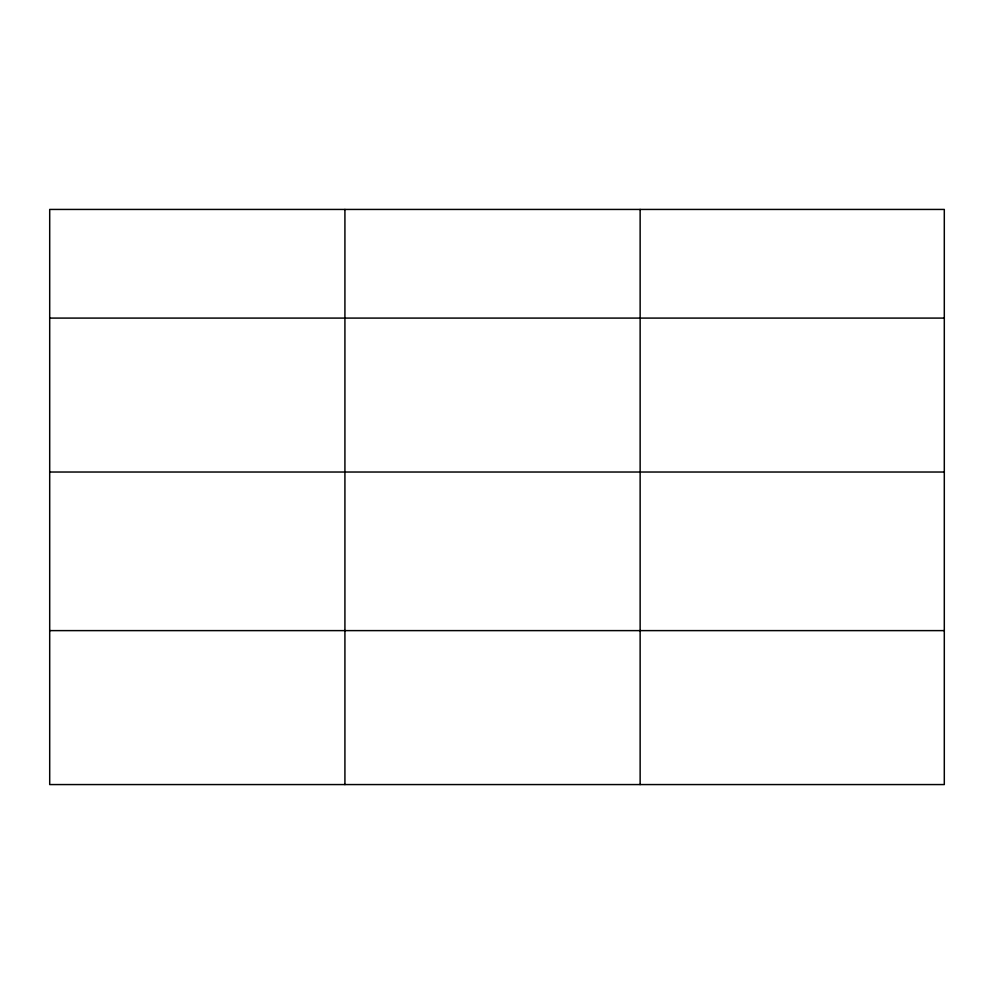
<?xml version="1.0" encoding="UTF-8"?>
<svg xmlns="http://www.w3.org/2000/svg" width="994" height="994" viewBox="0 0 994 994"><rect width="100%" height="100%" fill="white"/><g stroke="black" fill="none" stroke-linecap="round" stroke-linejoin="round"><path stroke-width="1.49" d="M944.3 472.026L944.3 209.436L49.7 209.436L49.7 784.564L944.3 784.564L944.3 472.026L49.7 472.026M49.7 318.092L944.3 318.092M49.7 630.618L944.3 630.618M640.136 209.436L640.136 784.564M344.918 209.436L344.918 784.564"/></g></svg>
